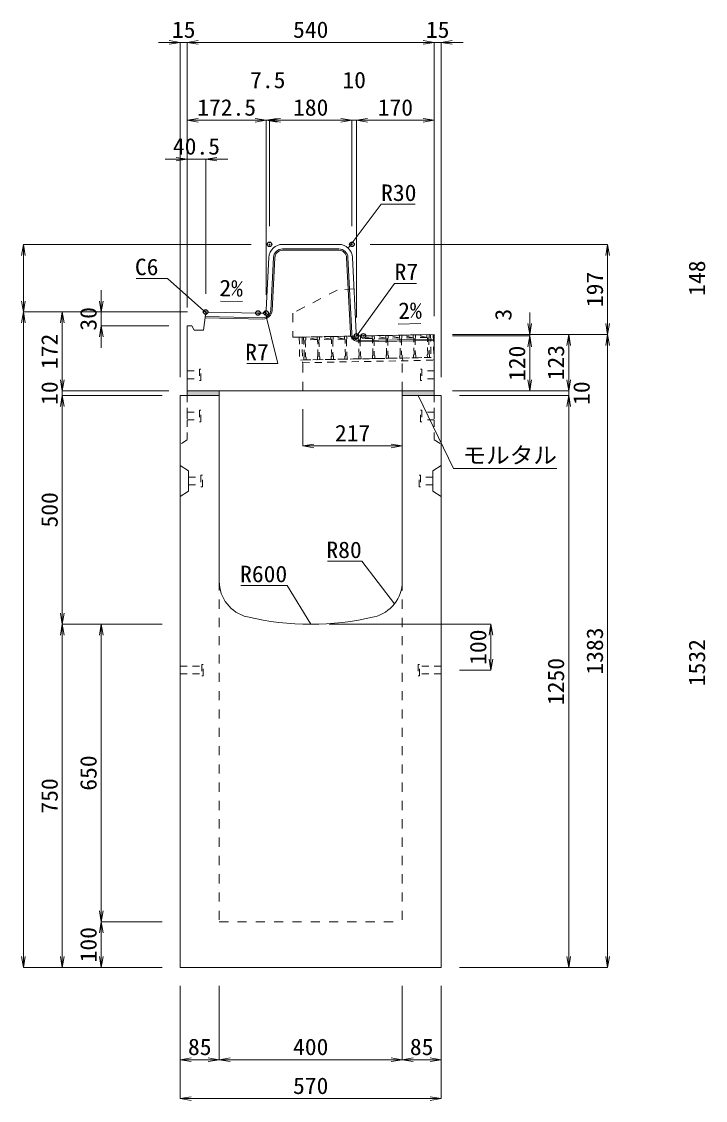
# Model space of a CAD drawing. Units: millimetres at full size. Extents: x -22536 to 51867, y -19720 to 38340.
# Drawn here: x 36418 to 37913, y -10760 to -8403 of the extents above; entities that cross this region are included whole.
import ezdxf
from ezdxf.enums import TextEntityAlignment as Align

# ---------------------------------------------------------------- set-up
doc = ezdxf.new("R2010")
doc.units = ezdxf.units.MM
doc.header["$LTSCALE"] = 20
doc.header["$PDMODE"] = 32
doc.header["$PDSIZE"] = 10
doc.linetypes.add('USER1', pattern=[2, 1, -1])
doc.linetypes.add('USER2', pattern=[1.35, 0.75, -0.6])
for name, color, linetype, lineweight in [('インサート', 3, 'USER2', 9), ('グレーチング', 7, 'USER2', 5), ('モルタル', 7, 'Continuous', 9), ('受枠', 3, 'USER2', 9), ('寸法線', 7, 'Continuous', 13), ('引出線', 4, 'Continuous', 13), ('本体', 2, 'Continuous', 13), ('目地', 132, 'Continuous', 5)]:
    doc.layers.add(name, color=color, linetype=linetype, lineweight=lineweight)
doc.layers.add('作業エリア', color=11, linetype='Continuous')
doc.styles.add('ＭＳ 明朝', font='')
doc.styles.get('ＭＳ 明朝').set_extended_font_data('MS Mincho')

# ---------------------------------------------------------------- blocks, each defined once
blk = doc.blocks.new('open_arrow')
at = {"color": 0, "linetype": 'Continuous', "lineweight": -2}
blk.add_lwpolyline([(7.5, 1.25), (0, 0), (7.5, -1.25)], dxfattribs=at)

msp = doc.modelspace()

# ---------------------------------------------------------------- hatches: boundary and pattern name
at = {"layer": 'モルタル'}
for points in [[(36850, -9220), (36850, -9210), (36780, -9210), (36780, -9220)], [(37320, -9220), (37320, -9210), (37250, -9210), (37250, -9220)]]:
    msp.add_hatch(color=256, dxfattribs=at).paths.add_polyline_path(points)

# ---------------------------------------------------------------- linework, layer by layer
at = {"layer": 'インサート'}
for p, q in [((36780, -9166.5), (36807, -9166.5)), ((36780, -9166.5), (36780, -9183.5)), ((36810, -9162.5), (36807, -9162.5)), ((36807, -9162.5), (36807, -9187.5)), ((36810, -9187.5), (36810, -9162.5)), ((37290, -9162.5), (37293, -9162.5)), ((37290, -9187.5), (37290, -9162.5)), ((37293, -9162.5), (37293, -9187.5)), ((37320, -9166.5), (37293, -9166.5)), ((37320, -9166.5), (37320, -9183.5)), ((36780, -9183.5), (36807, -9183.5)), ((36807, -9187.5), (36810, -9187.5)), ((37293, -9187.5), (37290, -9187.5)), ((37320, -9183.5), (37293, -9183.5)), ((36780, -9256.5), (36807, -9256.5)), ((36780, -9256.5), (36780, -9273.5)), ((36810, -9252.5), (36807, -9252.5)), ((36807, -9252.5), (36807, -9277.5)), ((36810, -9277.5), (36810, -9252.5)), ((37290, -9252.5), (37293, -9252.5)), ((37290, -9277.5), (37290, -9252.5)), ((37293, -9252.5), (37293, -9277.5)), ((37320, -9256.5), (37293, -9256.5)), ((37320, -9256.5), (37320, -9273.5)), ((36780, -9273.5), (36807, -9273.5)), ((36807, -9277.5), (36810, -9277.5)), ((37293, -9277.5), (37290, -9277.5)), ((37320, -9273.5), (37293, -9273.5)), ((36783.2, -9398.5), (36810.2, -9398.5)), ((36783.2, -9398.5), (36783.2, -9415.5)), ((36813.2, -9394.5), (36810.2, -9394.5)), ((36810.2, -9394.5), (36810.2, -9419.5)), ((36813.2, -9419.5), (36813.2, -9394.5)), ((37286.8, -9394.5), (37289.8, -9394.5)), ((37286.8, -9419.5), (37286.8, -9394.5)), ((37289.8, -9394.5), (37289.8, -9419.5)), ((37316.8, -9398.5), (37289.8, -9398.5)), ((37316.8, -9398.5), (37316.8, -9415.5)), ((36783.2, -9415.5), (36810.2, -9415.5)), ((36810.2, -9419.5), (36813.2, -9419.5)), ((37289.8, -9419.5), (37286.8, -9419.5)), ((37316.8, -9415.5), (37289.8, -9415.5)), ((36765, -9811.5), (36812, -9811.5)), ((36765, -9811.5), (36765, -9828.5)), ((36815, -9807.5), (36812, -9807.5)), ((36812, -9807.5), (36812, -9832.5)), ((36815, -9832.5), (36815, -9807.5)), ((37288, -9807.5), (37285, -9807.5)), ((37285, -9807.5), (37285, -9832.5)), ((37288, -9832.5), (37288, -9807.5)), ((37335, -9811.5), (37288, -9811.5)), ((37335, -9828.5), (37335, -9811.5)), ((36765, -9828.5), (36812, -9828.5)), ((36812, -9832.5), (36815, -9832.5)), ((37285, -9832.5), (37288, -9832.5)), ((37335, -9828.5), (37288, -9828.5))]:
    msp.add_line(p, q, dxfattribs=at)
at = {"layer": 'グレーチング'}
for p, q in [((37033.97, -9092.54), (37308.92, -9087.21)), ((37064.08, -9097.95), (37038.97, -9092.44)), ((37094.07, -9097.37), (37068.96, -9091.86)), ((37124.07, -9096.79), (37098.96, -9091.28)), ((37124.07, -9096.79), (37099.07, -9097.28)), ((37154.06, -9096.21), (37128.95, -9090.7)), ((37154.06, -9096.21), (37129.07, -9096.7)), ((37184.06, -9095.63), (37158.95, -9090.12)), ((37184.06, -9095.63), (37159.06, -9096.12)), ((37214.05, -9095.05), (37188.94, -9089.54)), ((37214.05, -9095.05), (37189.06, -9095.54)), ((37244.05, -9094.47), (37218.93, -9088.96)), ((37244.05, -9094.47), (37219.05, -9094.95)), ((37274.04, -9093.89), (37248.93, -9088.38)), ((37274.04, -9093.89), (37249.05, -9094.37)), ((37304.04, -9093.31), (37278.92, -9087.8)), ((37304.04, -9093.31), (37279.04, -9093.79)), ((37064.08, -9097.95), (37039.08, -9098.44)), ((37094.07, -9097.37), (37069.08, -9097.86)), ((37034.94, -9142.53), (37309.89, -9137.21))]:
    msp.add_line(p, q, dxfattribs=at)
for points in [[(37033.97, -9092.54), (37038.97, -9092.44), (37039.08, -9098.44), (37038.1, -9099.46), (37038.8, -9135.45), (37039.82, -9136.43), (37039.94, -9142.43), (37034.94, -9142.53), (37034.82, -9136.53), (37035.8, -9135.51), (37035.1, -9099.52), (37034.09, -9098.53)], [(37068.8, -9134.87), (37069.81, -9135.85), (37069.93, -9141.85), (37064.93, -9141.95), (37064.82, -9135.95), (37065.8, -9134.93), (37065.1, -9098.93), (37064.08, -9097.95), (37063.96, -9091.96), (37068.96, -9091.86), (37069.08, -9097.86), (37068.1, -9098.88)], [(37098.79, -9134.29), (37099.81, -9135.27), (37099.92, -9141.27), (37094.93, -9141.37), (37094.81, -9135.37), (37095.79, -9134.35), (37095.09, -9098.35), (37094.07, -9097.37), (37093.96, -9091.38), (37098.96, -9091.28), (37099.07, -9097.28), (37098.09, -9098.3)], [(37128.78, -9133.71), (37129.8, -9134.69), (37129.92, -9140.69), (37124.92, -9140.79), (37124.8, -9134.79), (37125.78, -9133.77), (37125.09, -9097.77), (37124.07, -9096.79), (37123.95, -9090.79), (37128.95, -9090.7), (37129.07, -9096.7), (37128.09, -9097.72)], [(37158.78, -9133.13), (37159.8, -9134.11), (37159.91, -9140.11), (37154.91, -9140.2), (37154.8, -9134.21), (37155.78, -9133.19), (37155.08, -9097.19), (37154.06, -9096.21), (37153.95, -9090.21), (37158.95, -9090.12), (37159.06, -9096.12), (37158.08, -9097.14)], [(37185.77, -9132.61), (37185.08, -9096.61), (37184.06, -9095.63), (37183.94, -9089.63), (37188.94, -9089.54), (37189.06, -9095.54), (37188.08, -9096.55), (37188.77, -9132.55), (37189.79, -9133.53), (37189.91, -9139.53), (37184.91, -9139.62), (37184.79, -9133.63)], [(37215.77, -9132.03), (37215.07, -9096.03), (37214.05, -9095.05), (37213.94, -9089.05), (37218.93, -9088.96), (37219.05, -9094.95), (37218.07, -9095.97), (37218.77, -9131.97), (37219.79, -9132.95), (37219.9, -9138.95), (37214.9, -9139.04), (37214.79, -9133.04)], [(37249.05, -9094.37), (37248.06, -9095.39), (37248.76, -9131.39), (37249.78, -9132.37), (37249.9, -9138.37), (37244.9, -9138.46), (37244.78, -9132.46), (37245.76, -9131.44), (37245.07, -9095.45), (37244.05, -9094.47), (37243.93, -9088.47), (37248.93, -9088.38)], [(37279.04, -9093.79), (37278.06, -9094.81), (37278.76, -9130.81), (37279.78, -9131.79), (37279.89, -9137.79), (37274.89, -9137.88), (37274.78, -9131.88), (37275.76, -9130.86), (37275.06, -9094.87), (37274.04, -9093.89), (37273.92, -9087.89), (37278.92, -9087.8)], [(37304.89, -9137.3), (37304.77, -9131.3), (37305.75, -9130.28), (37305.05, -9094.29), (37304.04, -9093.31), (37303.92, -9087.31), (37308.92, -9087.21), (37309.03, -9093.21), (37308.05, -9094.23), (37308.75, -9130.23), (37309.77, -9131.21), (37309.89, -9137.21)]]:
    msp.add_lwpolyline(points, close=True, dxfattribs=at)
at = {"layer": 'モルタル'}
for points in [[(36780, -9210), (36850, -9210), (36850, -9220), (36780, -9220)], [(37250, -9210), (37320, -9210), (37320, -9220), (37250, -9220)]]:
    msp.add_lwpolyline(points, close=True, dxfattribs=at)
at = {"layer": '作業エリア'}
for p in [(36960, -8890), (37140, -8890), (36820.5, -9037.78), (36935, -9040), (36952.5, -9040), (37150, -9090), (37165, -9090)]:
    msp.add_point(p, dxfattribs=at)
at = {"layer": '受枠'}
for p, q in [((37024.97, -9092.71), (37317.92, -9087.04)), ((37024.97, -9092.71), (37025.94, -9142.7)), ((37030.97, -9092.59), (37032.05, -9148.58)), ((37311.92, -9087.16), (37312.89, -9137.15)), ((37317.92, -9087.04), (37319, -9143.03)), ((37312.89, -9137.15), (37025.94, -9142.7)), ((37032.05, -9148.58), (37319, -9143.03))]:
    msp.add_line(p, q, dxfattribs=at)
at = {"layer": '受枠', "linetype": 'Continuous'}
msp.add_line((37250.9, -9138.35), (37251.01, -9144.35), dxfattribs=at)
at = {"layer": '寸法線'}
for p, q in [((36828, -8448.91), (36717, -8448.91)), ((36765, -9180), (36765, -8448.91)), ((36780, -8448.91), (37320, -8448.91)), ((36780, -9027.78), (36780, -8448.91)), ((36780, -9027.78), (36780, -8448.91)), ((37272, -8448.91), (37383, -8448.91)), ((37320, -9047), (37320, -8448.91)), ((37320, -9047), (37320, -8448.91)), ((37335, -9180), (37335, -8448.91)), ((36780, -8618.91), (37000.5, -8618.91)), ((36780, -9027.78), (36780, -8618.91)), ((36904.5, -8618.91), (37008, -8618.91)), ((36952.5, -9000), (36952.5, -8618.91)), ((36952.5, -9000), (36952.5, -8618.91)), ((36960, -8850), (36960, -8618.91)), ((36960, -8618.91), (37140, -8618.91)), ((36960, -8850), (36960, -8618.91)), ((37092, -8618.91), (37198, -8618.91)), ((37140, -8850), (37140, -8618.91)), ((37140, -8850), (37140, -8618.91)), ((37150, -9050), (37150, -8618.91)), ((37150, -8618.91), (37320, -8618.91)), ((37150, -9050), (37150, -8618.91)), ((37320, -9047), (37320, -8618.91)), ((36732, -8703.91), (36868.5, -8703.91)), ((36780, -9027.78), (36780, -8703.91)), ((36820.5, -8997.78), (36820.5, -8703.91)), ((36422.06, -8890), (36422.06, -9037.78)), ((36920, -8890), (36422.06, -8890)), ((37180, -8890), (37698.78, -8890)), ((37698.78, -8890), (37698.78, -9087)), ((36592.06, -8989.78), (36592.06, -9115.78)), ((36780.5, -9037.78), (36422.06, -9037.78)), ((36422.06, -10470), (36422.06, -9037.78)), ((36780.5, -9037.78), (36422.06, -9037.78)), ((36507.06, -9037.78), (36507.06, -9210)), ((36780.5, -9037.78), (36507.06, -9037.78)), ((36780.5, -9037.78), (36592.06, -9037.78)), ((37528.78, -9039), (37528.78, -9138)), ((36740, -9067.78), (36592.06, -9067.78)), ((37360, -9087), (37528.78, -9087)), ((37360, -9087), (37613.78, -9087)), ((37360, -9087), (37698.78, -9087)), ((37360, -9087), (37698.78, -9087)), ((37360, -9090), (37528.78, -9090)), ((37360, -9090), (37528.78, -9090)), ((37528.78, -9090), (37528.78, -9210)), ((37613.78, -9087), (37613.78, -9210)), ((37698.78, -9087), (37698.78, -10470)), ((36507.06, -9162), (36507.06, -9268)), ((37613.78, -9162), (37613.78, -9268)), ((36740, -9210), (36507.06, -9210)), ((36740, -9210), (36507.06, -9210)), ((37360, -9210), (37528.78, -9210)), ((37360, -9210), (37613.78, -9210)), ((37360, -9210), (37613.78, -9210)), ((36725, -9220), (36507.06, -9220)), ((36507.06, -9220), (36507.06, -9720)), ((36725, -9220), (36507.06, -9220)), ((37375, -9220), (37613.78, -9220)), ((37375, -9220), (37613.78, -9220)), ((37613.78, -9220), (37613.78, -10470)), ((37033, -9250), (37033, -9330.23)), ((37033, -9330.23), (37250, -9330.23)), ((36725, -9720), (36507.06, -9720)), ((36507.06, -10470), (36507.06, -9720)), ((36725, -9720), (36507.06, -9720)), ((36592.06, -9720), (36592.06, -10370)), ((36725, -9720), (36592.06, -9720)), ((37090, -9720), (37443.78, -9720)), ((37443.78, -9720), (37443.78, -9820)), ((37375, -9820), (37443.78, -9820)), ((36725, -10370), (36592.06, -10370)), ((36592.06, -10370), (36592.06, -10470)), ((36725, -10370), (36592.06, -10370)), ((36725, -10470), (36422.06, -10470)), ((36725, -10470), (36507.06, -10470)), ((36725, -10470), (36592.06, -10470)), ((37375, -10470), (37613.78, -10470)), ((37375, -10470), (37698.78, -10470)), ((36765, -10510), (36765, -10671.16)), ((36765, -10510), (36765, -10756.16)), ((36850, -10510), (36850, -10671.16)), ((36850, -10510), (36850, -10671.16)), ((37250, -10510), (37250, -10671.16)), ((37250, -10510), (37250, -10671.16)), ((37335, -10510), (37335, -10671.16)), ((37335, -10510), (37335, -10756.16)), ((36765, -10671.16), (36850, -10671.16)), ((36850, -10671.16), (37250, -10671.16)), ((37250, -10671.16), (37335, -10671.16)), ((36765, -10756.16), (37335, -10756.16))]:
    msp.add_line(p, q, dxfattribs=at)
at = {"layer": '引出線'}
for points in [[(37132.14, -8898.26), (37203.9, -8802.42), (37278.58, -8802.42)], [(36823.13, -9040.82), (36737.22, -8964.53), (36668.88, -8964.53)], [(37151.83, -9088.07), (37233.35, -8975.32), (37281.28, -8975.32)], [(36901.24, -9014.96), (36852.5, -9013.99), (36901.25, -9014.96)], [(36950.67, -9038.07), (36978.33, -9150.5), (36910.4, -9150.5)], [(37241.91, -9064.01), (37290.62, -9063.03), (37241.88, -9064.01)], [(37285, -9220), (37361.7, -9379.77), (37587.62, -9379.77)], [(37232.76, -9675.58), (37161.5, -9582.47), (37086.83, -9582.47)], [(37050, -9720), (36998.63, -9635.25), (36897.63, -9635.25)]]:
    msp.add_lwpolyline(points, dxfattribs=at)
at = {"layer": '本体'}
for p, q in [((36988.54, -8890), (37111.46, -8890)), ((36952.83, -9033.35), (36958.57, -8918.5)), ((37149.67, -9083.35), (37141.43, -8918.5)), ((36819.76, -9043.74), (36815.5, -9077.78)), ((36819.76, -9043.74), (36826.5, -9037.9)), ((36935, -9040), (36826.5, -9037.9)), ((36935, -9040), (36945.84, -9040)), ((36780, -9067.78), (36780, -9210)), ((36790, -9067.78), (36780, -9067.78)), ((36795, -9077.78), (36790, -9067.78)), ((36815.5, -9077.78), (36795, -9077.78)), ((37165, -9090), (37156.66, -9090)), ((37165, -9090), (37320, -9087)), ((37320, -9210), (37320, -9087)), ((37320, -9210), (36780, -9210)), ((36765, -9220), (36765, -10470)), ((36850, -9220), (36765, -9220)), ((36850, -9220), (36850, -9625.96)), ((37250, -9625.96), (37250, -9220)), ((37335, -9220), (37250, -9220)), ((37335, -10470), (37335, -9220)), ((36765, -10470), (37335, -10470))]:
    msp.add_line(p, q, dxfattribs=at)
at = {"layer": '本体', "linetype": 'USER1'}
for p, q in [((37108, -8990), (37011, -9040)), ((37144.85, -8987), (37108, -8990)), ((37011, -9040), (37011, -9092.98)), ((37011, -9092.98), (37165, -9090)), ((37033, -9210), (37033, -9142.56)), ((37250, -9210), (37250, -9138.36))]:
    msp.add_line(p, q, dxfattribs=at)
at = {"layer": '本体', "linetype": 'USER2', "lineweight": 9}
for p, q in [((36780, -9220), (36780, -9317)), ((37320, -9220), (37320, -9317)), ((36780, -9317), (36765, -9326.5)), ((37320, -9317), (37335, -9326.5))]:
    msp.add_line(p, q, dxfattribs=at)
at = {"layer": '本体', "lineweight": 9}
for p, q in [((36765, -9373), (36783.2, -9384.5)), ((37335, -9373), (37316.8, -9384.5)), ((36783.2, -9384.5), (36783.2, -9429.5)), ((37316.8, -9384.5), (37316.8, -9429.5)), ((36765, -9441), (36783.2, -9429.5)), ((37335, -9441), (37316.8, -9429.5))]:
    msp.add_line(p, q, dxfattribs=at)
at = {"layer": '本体', "linetype": 'USER1', "lineweight": 15}
for p, q in [((36850, -9625.96), (36850, -10370)), ((37250, -9625.96), (37250, -10370)), ((36850, -10370), (37250, -10370))]:
    msp.add_line(p, q, dxfattribs=at)
at = {"layer": '本体'}
for centre, radius, start, end in [((36988.54, -8920), 30, 90, 177.13759), ((37111.46, -8920), 30, 2.86241, 90), ((36945.84, -9033), 7, 270, 357.13759), ((37156.66, -9083), 7, 182.86241, 270), ((36930, -9625.96), 80, 180, 256.65764), ((37170, -9625.96), 80, 283.34236, 0), ((37050, -9120), 600, 256.65764, 283.34236)]:
    msp.add_arc(centre, radius, start, end, dxfattribs=at)
at = {"layer": '目地'}
for p, q in [((37111.46, -8900), (36988.54, -8900)), ((37111.46, -8903), (36988.54, -8903)), ((36968.56, -8919), (36962.81, -9034.06)), ((36971.56, -8919.15), (36965.81, -9034.21)), ((37136.69, -9084.16), (37128.44, -8919.15)), ((37139.69, -9084.01), (37131.44, -8919)), ((36945.5, -9050.21), (36819.25, -9047.76)), ((36945.44, -9053.2), (36818.88, -9050.75)), ((37320, -9097), (37157, -9100.16)), ((37320, -9100), (37157.05, -9103.16))]:
    msp.add_line(p, q, dxfattribs=at)
for centre, radius, start, end in [((36988.54, -8920), 20, 90, 177.13759), ((36988.54, -8920), 17, 90, 177.13759), ((37111.46, -8920), 20, 2.86241, 90), ((37111.46, -8920), 17, 2.86241, 90), ((36945.83, -9033.21), 20, 268.89119, 357.13759), ((36945.83, -9033.21), 17, 268.89119, 357.13759), ((37156.67, -9083.16), 20, 182.86241, 271.10881), ((37156.67, -9083.16), 17, 182.86241, 271.10881)]:
    msp.add_arc(centre, radius, start, end, dxfattribs=at)

# ---------------------------------------------------------------- block references
at = {"layer": '寸法線', "xscale": 3.2, "yscale": 3.2}
for p, rotation in [((36765, -8448.91), 180), ((37320, -8448.91), 180), ((37320, -8448.91), 180), ((36952.5, -8618.91), 180), ((37140, -8618.91), 180), ((37140, -8618.91), 180), ((37320, -8618.91), 180), ((36780, -8703.91), 180), ((36422.06, -8890), 270), ((37698.78, -8890), 270), ((36422.06, -9037.78), 90), ((36592.06, -9037.78), 90), ((36422.06, -9037.78), 270), ((36507.06, -9037.78), 270), ((36592.06, -9067.78), 270), ((37528.78, -9087), 90), ((37698.78, -9087), 90), ((37528.78, -9090), 270), ((37528.78, -9090), 270), ((37613.78, -9087), 270), ((37698.78, -9087), 270), ((36507.06, -9210), 90), ((36507.06, -9210), 90), ((37528.78, -9210), 90), ((37613.78, -9210), 90), ((37613.78, -9210), 90), ((36507.06, -9220), 270), ((36507.06, -9220), 270), ((37613.78, -9220), 270), ((37613.78, -9220), 270), ((37250, -9330.23), 180), ((36507.06, -9720), 90), ((36507.06, -9720), 270), ((36592.06, -9720), 270), ((37443.78, -9720), 270), ((37443.78, -9820), 90), ((36592.06, -10370), 90), ((36592.06, -10370), 270), ((36422.06, -10470), 90), ((36507.06, -10470), 90), ((36592.06, -10470), 90), ((37613.78, -10470), 90), ((37698.78, -10470), 90), ((36850, -10671.16), 180), ((37250, -10671.16), 180), ((37335, -10671.16), 180), ((37335, -10756.16), 180)]:
    msp.add_blockref('open_arrow', p, dxfattribs=dict(at, rotation=rotation))
for p in [(36780, -8448.91), (36780, -8448.91), (37335, -8448.91), (36780, -8618.91), (36952.5, -8618.91), (36960, -8618.91), (36960, -8618.91), (37150, -8618.91), (37150, -8618.91), (36820.5, -8703.91), (37033, -9330.23), (36765, -10671.16), (36850, -10671.16), (37250, -10671.16), (36765, -10756.16)]:
    msp.add_blockref('open_arrow', p, dxfattribs=at)
at = {"layer": '引出線', "xscale": 0.0533, "yscale": 0.0533}
for p, rotation in [((37132.14, -8898.26), 53.2), ((36901.24, -9014.96), 178.9), ((36823.13, -9040.82), 138.4), ((36950.67, -9038.07), 283.8), ((37241.91, -9064.01), 1.1), ((37151.83, -9088.07), 54.1), ((37285, -9220), 295.6), ((37232.76, -9675.58), 127.4), ((37050, -9720), 121.2)]:
    msp.add_blockref('open_arrow', p, dxfattribs=dict(at, rotation=rotation))

# ---------------------------------------------------------------- texts
at = {"layer": '寸法線', "style": 'ＭＳ 明朝', "width": 1.05}
for s, p in [('15', (36772.5, -8420.91)), ('540', (37050, -8420.91)), ('15', (37327.5, -8420.91)), ('7.5', (36956.25, -8530.91)), ('10', (37145, -8530.91)), ('172.5', (36866.25, -8590.91)), ('180', (37050, -8590.91)), ('170', (37235, -8590.91)), ('40.5', (36800.25, -8675.91)), ('217', (37141.5, -9302.23)), ('85', (36807.5, -10643.16)), ('400', (37050, -10643.16)), ('85', (37292.5, -10643.16)), ('570', (37050, -10728.16))]:
    msp.add_text(s, height=36.03, dxfattribs=at).set_placement(p, align=Align.MIDDLE_CENTER)
for s, p in [('148', (37894.06, -8963.89)), ('197', (37670.78, -8988.5)), ('30', (36564.06, -9052.78)), ('3', (37470.78, -9043.66)), ('172', (36479.06, -9123.89)), ('120', (37500.78, -9150)), ('123', (37585.78, -9148.5)), ('10', (36479.06, -9215)), ('10', (37641.78, -9215)), ('500', (36479.06, -9470)), ('1383', (37670.78, -9778.5)), ('100', (37415.78, -9770)), ('1532', (37894.06, -9803.89)), ('1250', (37585.78, -9845)), ('650', (36564.06, -10045)), ('750', (36479.06, -10095)), ('100', (36564.06, -10420))]:
    msp.add_text(s, height=36.03, rotation=90, dxfattribs=at).set_placement(p, align=Align.MIDDLE_CENTER)
at = {"layer": '引出線', "style": 'ＭＳ 明朝', "width": 1.05}
for s, p in [('R30', (37203.9, -8759.22)), ('R7', (37233.35, -8932.12)), ('モルタル', (37381.7, -9332.66))]:
    msp.add_text(s, height=36.03, dxfattribs=at).set_placement(p, align=Align.TOP_LEFT)
for s, p in [('C6', (36717.22, -8921.33)), ('R7', (36958.33, -9107.3)), ('R80', (37161.5, -9539.27)), ('R600', (36998.63, -9592.05))]:
    msp.add_text(s, height=36.03, dxfattribs=at).set_placement(p, align=Align.TOP_RIGHT)
msp.add_text('2%', height=36.03, rotation=358.854, dxfattribs=at).set_placement((36902.18, -8968.07), align=Align.TOP_RIGHT)
msp.add_text('2%', height=36.03, rotation=1.146, dxfattribs=at).set_placement((37240.94, -9017.11), align=Align.TOP_LEFT)

doc.saveas('drawing.dxf')
